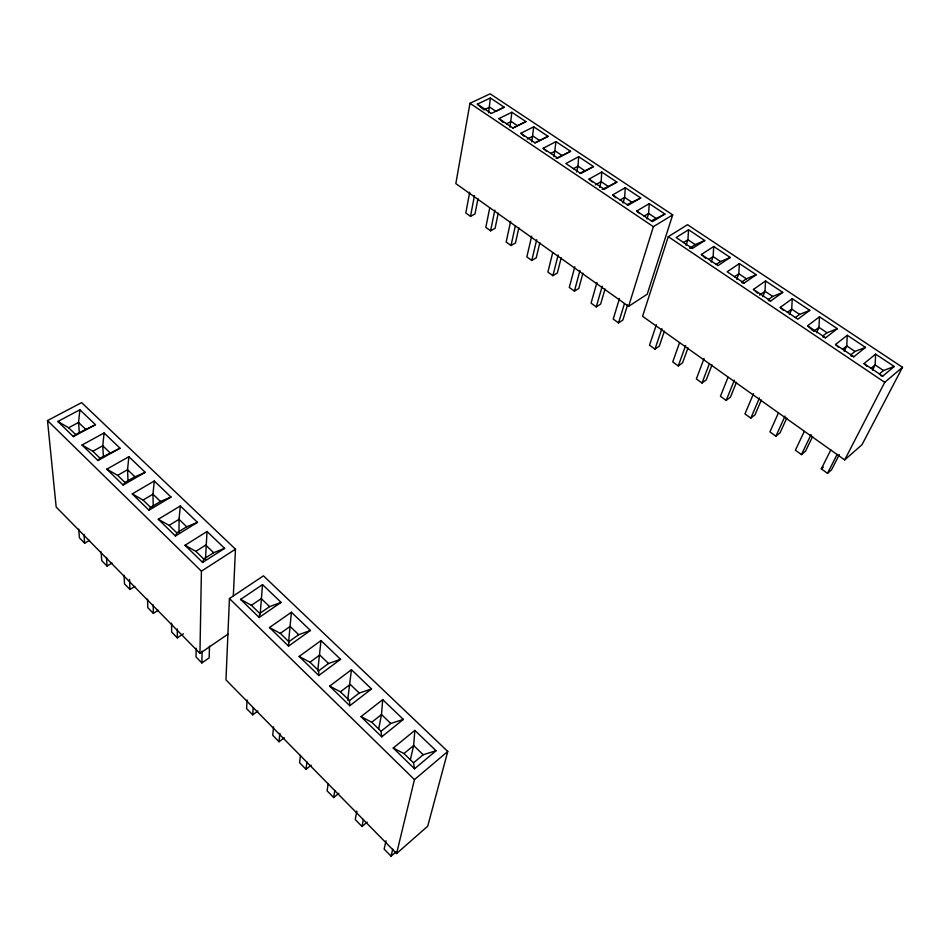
<?xml version="1.0" encoding="UTF-8"?>
<svg xmlns="http://www.w3.org/2000/svg" width="950" height="950" viewBox="0 0 950 950"><rect width="100%" height="100%" fill="white"/><g stroke="black" fill="none" stroke-linecap="round" stroke-linejoin="round"><path stroke-width="1.43" d="M196.163 648.161L196.033 656.961L201.875 662.934L209.19 657.863L209.499 646.154M228.024 634.101L199.951 653.398L201.412 571.164L47.5 420.565L81.629 402.61L235.469 549.183L233.308 596.279M201.875 662.934L202.112 651.225M205.438 559.621L207.029 531.501L185.024 545.288L202.647 562.447L224.639 548.352L207.029 531.501M229.437 598.571L225.969 679.879L396.589 853.539L427.726 826.191L447.771 751.462L263.435 575.831L229.437 598.571L414.461 779.606L396.589 853.539M880.519 375.511L882.728 376.152L894.235 366.498L875.615 354.124L875.128 364.919L872.516 370.12M851.093 356.024L853.86 356.772L865.509 347.403L847.269 335.279L846.759 345.942L844.217 351.286M822.973 337.155L825.574 337.796L837.366 328.688L819.482 316.801L818.959 327.358L816.549 332.714M792.252 298.704L780.271 307.396L797.869 319.2L809.78 310.341L792.252 298.704L791.706 309.13L789.426 314.509M768.431 300.533L770.711 300.984L782.741 292.374L765.557 280.951L764.999 291.27L762.838 296.649M741.974 282.767L744.087 283.112L756.236 274.74L739.385 263.554L738.815 273.754L736.713 279.276M713.723 246.477L701.409 254.481L717.986 265.608L730.241 257.462L713.723 246.477L713.129 256.571L711.146 262.117M704.746 240.516L695.234 244.601L689.664 248.164L692.396 248.437L704.746 240.516L688.548 229.746L687.943 239.721L686.066 245.278M247.119 699.996L246.572 708.581L252.7 714.839L257.913 710.992M649.242 203.621L636.702 211.054L652.472 221.635L664.964 214.059L649.242 203.621L648.624 213.429L646.926 218.999M625.278 187.684L612.655 194.916L628.128 205.307L640.704 197.933L625.278 187.684L624.637 197.386L623.046 202.967M288.562 646.107L288.859 641.701L280.298 633.389L269.491 627.534L291.389 612.239L310.424 630.456L288.562 646.107L269.491 627.534M601.754 172.045L589.048 179.087L604.236 189.276L616.894 182.103L601.754 172.045L601.112 181.652L599.569 187.364M578.669 156.691L565.891 163.542L580.794 173.541L593.524 166.571L578.669 156.691L578.004 166.191L576.567 171.914M252.7 714.839L253.199 707.703M260.134 614.662L262.533 584.618L281.081 602.371L259.16 617.476L240.588 599.391L262.533 584.618M555.987 141.609L543.151 148.283L557.781 158.104L570.582 151.311L555.987 141.609L553.981 156.75M533.722 126.813L520.826 133.297L535.194 142.939L548.055 136.337L533.722 126.813L531.786 141.859M511.86 112.266L498.892 118.584L513.012 128.048L525.932 121.624L511.86 112.266L509.996 127.229M483.823 109.915L489.678 107.112L495.9 111.281L504.201 107.184L490.378 97.981L488.597 112.848M414.841 730.408L393.241 748.042L414.544 768.776L436.074 750.726L414.841 730.408L413.654 745.536L410.341 759.798M382.707 699.639L361.012 716.656L381.722 736.82L403.358 719.399L382.707 699.639L381.496 714.531L378.67 729.042M351.441 669.714L329.662 686.126L349.802 705.743L371.533 688.94L351.441 669.714L347.688 700.186M321.005 640.585L299.167 656.438L318.761 675.521L340.563 659.3L321.005 640.585L317.728 671.056M291.389 612.239L288.574 642.295M273.529 726.857L272.757 735.324L279.039 741.736L284.228 737.77M180.322 505.934L197.493 522.369L175.477 535.99L158.294 519.27L180.322 505.934L179.016 519.317L179.039 532.534M279.039 741.736L279.858 733.293M154.28 481.009L171.024 497.028L148.996 510.197L132.24 493.893L154.28 481.009L152.974 494.202L153.259 507.526M128.879 456.689L145.208 472.316L123.168 485.058L106.827 469.157L128.879 456.689L127.549 469.704L128.036 481.353M104.084 432.963L120.021 448.21L97.981 460.536L82.044 445.016L104.084 432.963L102.754 445.787L103.455 457.532M79.883 409.794L95.451 424.686L73.399 436.608L57.855 421.456L79.883 409.794L78.553 422.453L79.337 432.784M300.473 755.381L299.582 762.719L306.019 769.298L311.196 765.201M306.019 769.298L306.957 761.983M259.16 617.476L259.742 613.427L269.598 606.646L281.081 602.371M328.178 783.584L327.073 790.804L333.664 797.537L338.841 793.309M333.664 797.537L334.827 790.341M469.977 103.289L455.834 183.611L628.591 306.363L647.223 294.215L672.695 214.89L490.141 93.824L469.977 103.289L653.363 226.67L672.695 214.89M469.692 192.173L465.821 212.978L470.523 216.362L475.012 213.94L477.945 198.704M356.856 811.074L355.253 819.589L362.009 826.488L367.163 822.13M470.523 216.362L474.454 195.558M362.009 826.488L363.399 819.422M489.725 207.967L485.818 227.371L490.592 230.814L495.081 228.333L498.228 213.109M490.592 230.814L494.843 210.021M510.649 221.255L506.16 242.013L511.017 245.516L515.482 242.974L518.866 227.763M511.017 245.516L515.28 226.136M386.032 840.75L384.144 849.098L391.079 856.176L396.209 851.675M531.668 236.17L526.846 256.904L531.786 260.466L536.227 257.866L539.849 242.678M391.079 856.176L392.718 849.252M531.786 260.466L536.679 239.732M552.698 252.724L547.889 272.056L552.912 275.666L557.329 273.006L561.201 257.842M552.912 275.666L558.149 254.968M574.798 266.784L569.288 287.458L574.406 291.139L578.799 288.408L582.932 273.267M574.406 291.139L579.987 270.477M596.933 282.506L591.066 303.145L596.268 306.886L600.649 304.083L605.043 288.978M596.268 306.886L602.217 286.259M619.471 298.502L613.237 319.093L618.521 322.905L622.879 320.043L627.546 304.962M618.521 322.905L624.435 303.703M628.591 306.363L653.363 226.67M668.266 236.692L642.568 316.291L844.693 459.919L862.006 444.707L902.5 367.294L687.503 224.711L668.266 236.692L884.723 382.316L902.5 367.294M202.647 562.447L203.763 559.028L213.655 552.71L224.639 548.352M656.379 324.71L649.515 345.218L654.966 349.137L659.276 346.156L664.406 331.134M654.966 349.137L661.913 328.641M679.511 342.843L672.731 361.926L678.276 365.916L682.551 362.864L687.99 347.89M678.276 365.916L685.639 345.479M704.045 358.554L696.362 378.943L702.014 383.004L706.266 379.869L712.001 364.942M702.014 383.004L709.282 363.992M728.009 377.304L720.432 396.269L726.192 400.413L730.408 397.195L736.464 382.316M726.192 400.413L734.409 380.107M753.516 393.68L744.954 413.915L750.809 418.142L754.989 414.829L761.377 400.009M750.809 418.142L759.489 397.907M175.477 535.99L176.842 532.867L186.734 526.763L197.493 522.369M778.359 413.084L769.928 431.906L775.901 436.192L780.045 432.808L786.778 418.048M775.901 436.192L785.044 416.053M804.258 431.49L795.376 450.217L801.456 454.599L805.564 451.119L812.654 436.43M801.456 454.599L811.086 434.554M839.313 454.587L831.571 469.787L827.509 473.349L821.311 468.884L830.846 449.861M827.509 473.349L837.164 454.349M844.693 459.919L884.723 382.316M148.996 510.197L150.587 507.371L160.491 501.457L171.024 497.028M123.168 485.058L124.984 482.493L134.888 476.781L145.208 472.316M97.981 460.536L100.011 458.221L120.021 448.21M73.399 436.608L75.644 434.542L95.451 424.686M821.311 468.884L823.353 467.115M414.461 779.606L447.771 751.462M414.544 768.776L413.511 762.814L423.189 754.739L436.074 750.726M879.344 373.991L883.5 370.524L894.235 366.498M393.241 748.042L403.952 753.54L413.654 745.536L423.189 754.739M870.948 368.363L875.128 364.919L883.5 370.524M866.97 366.415L864.025 363.601L875.615 354.124M381.722 736.82L381.045 731.274L390.771 723.484L403.358 719.399M850.749 354.813L854.964 351.441L865.509 347.403M361.012 716.656L371.759 722.249L381.496 714.531L390.771 723.484M842.531 349.291L846.759 345.942L854.964 351.441M838.506 347.308L835.537 344.482L847.269 335.279M349.802 705.743L349.469 700.601L359.242 693.072L371.533 688.94M822.748 336.015L826.999 332.738L837.366 328.688M329.662 686.126L340.433 691.814L350.218 684.368L359.242 693.072M813.627 331.419L818.959 327.358L826.999 332.738M812.618 330.469L807.619 325.755L819.482 316.801M318.761 675.521L318.749 670.748L328.558 663.492L340.563 659.3M795.293 317.585L799.591 314.402L809.78 310.341M299.167 656.438L309.961 662.209L319.77 655.025L328.558 663.492M787.396 312.289L791.706 309.13L799.591 314.402M288.859 641.701L298.68 634.695L310.424 630.456M768.384 299.535L772.73 296.436L782.741 292.374M280.298 633.389L290.13 626.442L298.68 634.695M759.561 295.106L764.999 291.27L772.73 296.436M757.53 293.206L753.457 289.406L765.557 280.951M742.009 281.829L746.391 278.813L756.236 274.74M240.588 599.391L251.406 605.316L261.262 598.619L269.598 606.646M734.421 276.735L738.815 273.754L746.391 278.813M171.57 623.153L171.641 632.047L177.353 637.877L183.457 633.781M739.385 263.554L727.178 271.771L744.087 283.112M716.146 264.468L720.563 261.547L730.241 257.462M708.7 259.481L713.129 256.571L720.563 261.547M147.559 599.153L147.796 607.691L153.377 613.391L158.27 610.221M201.412 571.164L235.469 549.183M185.024 545.288L195.854 551.344L205.734 545.086L213.655 552.71M683.477 242.547L687.943 239.721L695.234 244.601M124.082 575.284L124.498 583.894L129.948 589.463L134.841 586.376M688.548 229.746L676.139 237.524L692.396 248.437M101.139 551.938L101.709 560.619L107.053 566.069L111.934 563.077M158.294 519.27L169.124 525.374L179.016 519.317L186.734 526.763M651.189 220.887L664.964 214.059M644.1 216.125L648.624 213.429L655.69 218.156M78.707 529.114L79.432 537.866L84.657 543.198L89.538 540.289M132.24 493.893L143.07 500.056L152.974 494.202L160.491 501.457M627.047 204.678L640.704 197.933M620.101 200.023L624.637 197.386L631.584 202.029M106.827 469.157L117.646 475.356L127.549 469.704L134.888 476.781M602.217 189.43L616.894 182.103M595.389 184.846L601.112 181.652L607.917 186.2M82.044 445.016L92.851 451.262L102.754 445.787L109.915 452.699M580.106 173.173L593.524 166.571M573.408 168.684L578.004 166.191L584.689 170.667M57.855 421.456L68.649 427.749L78.553 422.453L85.536 429.198M556.118 158.472L570.582 151.311M550.703 153.449L555.322 151.026L561.889 155.42M534.862 142.821L548.055 136.337M527.238 139.068L533.045 136.123L539.493 140.434M512.846 128.036L525.932 121.624M506.504 123.785L511.171 121.493L517.501 125.721M491.221 113.537L504.201 107.184M482.742 108.953L477.363 104.132L490.378 97.981M477.363 104.132L491.221 113.43M753.457 289.406L770.711 300.984M807.619 325.755L825.574 337.796M835.537 344.482L853.86 356.772M864.025 363.601L882.728 376.152M498.892 118.584L503.191 122.431M520.826 133.297L524.032 136.183M543.151 148.283L546.345 151.169M589.048 179.087L592.218 181.961M612.655 194.916L615.802 197.802M636.702 211.054L638.792 212.966M701.409 254.481L705.529 258.293M780.271 307.396L783.299 310.234M68.649 427.749L75.644 434.542M92.851 451.262L100.011 458.221M117.646 475.356L124.984 482.493M143.07 500.056L150.587 507.371M169.124 525.374L176.842 532.867M195.854 551.344L203.763 559.028M251.406 605.316L259.742 613.427M309.961 662.209L318.749 670.748M340.433 691.814L349.469 700.601M371.759 722.249L381.045 731.274M403.952 753.54L413.511 762.814M199.951 653.398L56.169 507.039L47.5 420.565M83.956 534.458L84.657 543.198M106.507 557.401L107.053 566.069M129.521 579.441L129.948 589.463M153.176 604.877L153.377 613.391M177.329 629.007L177.353 637.877"/></g></svg>
